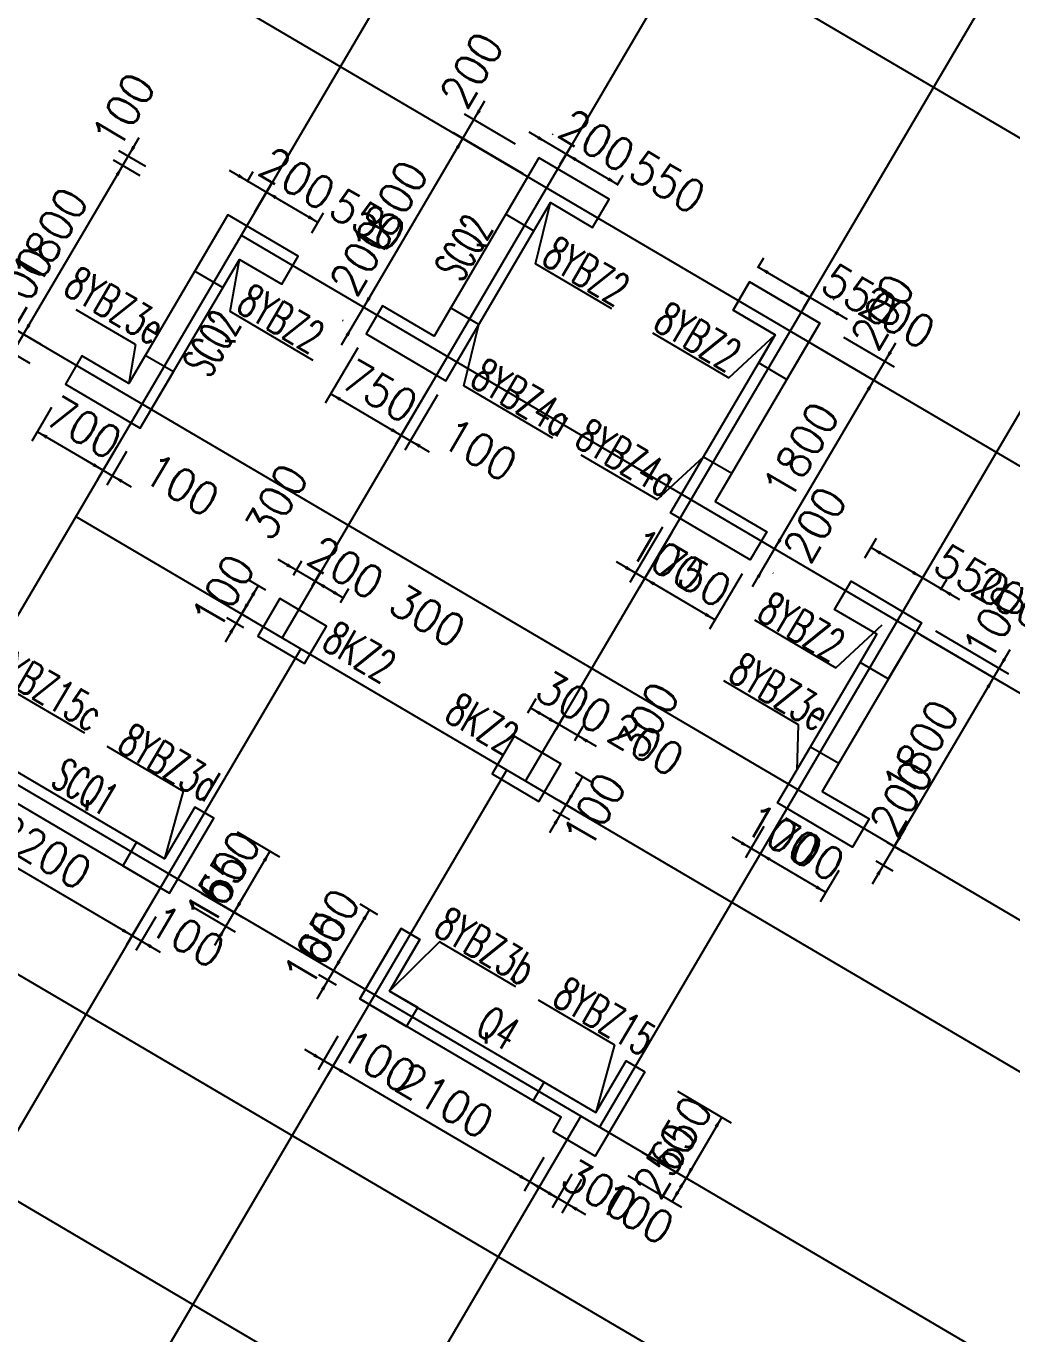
# Model space of a CAD drawing. Extents: x 387171 to 699106, y 11966 to 245688.
# Drawn here: x 619086 to 628153, y 111603 to 123628 of the extents above; entities that cross this region are included whole.
import ezdxf

# ---------------------------------------------------------------- set-up
doc = ezdxf.new("R2010")
doc.units = 0
doc.header["$LTSCALE"] = 100
doc.header["$MEASUREMENT"] = 0
for name, color, linetype in [('b边缘构件', 235, 'Continuous'), ('colu-主楼', 7, 'Continuous'), ('DOTE', 253, 'Continuous'), ('NUM', 7, 'Continuous'), ('Q-TEXT', 2, 'Continuous'), ('wall-主楼', 2, 'Continuous'), ('Y阴影', 254, 'Continuous'), ('剪力墙身标注', 7, 'Continuous'), ('小尺寸', 4, 'Continuous'), ('边缘构件标注', 1, 'Continuous')]:
    doc.layers.add(name, color=color, linetype=linetype)
doc.layers.add('配箍校核', color=2, linetype='ByLayer', lineweight=18)
doc.styles.get("Standard").update_dxf_attribs({"font": 'standard'})
doc.dimstyles.get("Standard").update_dxf_attribs({"dimtxt": 300, "dimasz": 100, "dimexe": 100, "dimexo": 250, "dimgap": 100, "dimtad": 0, "dimtoh": 1, "dimdec": 0, "dimdsep": 46, "dimcen": 0.09, "dimclrt": 7, "dimadec": 0, "dimazin": 0, "dimtfac": 1, "dimtdec": 4, "dimtofl": 0, "dimtmove": 0, "dimatfit": 3, "dimfxl": 1, "dimtolj": 1, "dimtzin": 0, "dimarcsym": 0})

# ---------------------------------------------------------------- blocks, each defined once
blk = doc.blocks.new('*D3166')
at = {"layer": '小尺寸', "color": 0, "linetype": 'ByBlock', "lineweight": -2}
for p, q in [((621914, 114942), (622243, 115502)), ((622320, 115457), (622157, 115553)), ((621990, 114897), (621828, 114992))]:
    blk.add_line(p, q, dxfattribs=at)
for points in [[(622243, 115502), (622207, 115407), (622178, 115424)], [(621914, 114942), (621950, 115036), (621979, 115019)]]:
    blk.add_solid(points, dxfattribs=at)
at = {"layer": '小尺寸', "color": 7, "linetype": 'Continuous', "lineweight": -2, "insert": (621863, 115349), "char_height": 300, "width": 556.67, "attachment_point": 5, "rotation": 59.5454}
blk.add_mtext('650', dxfattribs=at)
blk = doc.blocks.new('*D2768')
at = {"layer": '小尺寸', "color": 0, "linetype": 'ByBlock', "lineweight": -2}
for p, q in [((618293, 116599), (618114, 116294)), ((618164, 116380), (620061, 115265)), ((620269, 115619), (620010, 115179))]:
    blk.add_line(p, q, dxfattribs=at)
for points in [[(618164, 116380), (618259, 116344), (618242, 116315)], [(620061, 115265), (619966, 115302), (619983, 115330)]]:
    blk.add_solid(points, dxfattribs=at)
at = {"layer": '小尺寸', "color": 7, "linetype": 'Continuous', "lineweight": -2, "insert": (619239, 116038), "char_height": 300, "width": 780, "attachment_point": 5, "rotation": 329.5454}
blk.add_mtext('2200', dxfattribs=at)
blk = doc.blocks.new('*D3684')
at = {"layer": '小尺寸', "color": 0, "linetype": 'ByBlock', "lineweight": -2}
for p, q in [((620269, 115619), (620010, 115179)), ((620279, 115439), (620096, 115128)), ((619888, 115367), (620319, 115113))]:
    blk.add_line(p, q, dxfattribs=at)
for points in [[(620061, 115265), (619966, 115302), (619983, 115330)], [(620147, 115214), (620242, 115178), (620225, 115149)]]:
    blk.add_solid(points, dxfattribs=at)
at = {"layer": '小尺寸', "color": 7, "linetype": 'Continuous', "lineweight": -2, "insert": (620565, 115259), "char_height": 300, "width": 476.67, "attachment_point": 5, "rotation": 329.5454}
blk.add_mtext('100', dxfattribs=at)
blk = doc.blocks.new('*D3855')
at = {"layer": '小尺寸', "color": 0, "linetype": 'ByBlock', "lineweight": -2}
for p, q in [((620697, 115657), (621086, 115429)), ((620822, 115178), (621101, 115652)), ((620621, 115528), (621010, 115299))]:
    blk.add_line(p, q, dxfattribs=at)
for points in [[(621000, 115479), (621036, 115574), (621065, 115557)], [(620924, 115350), (620887, 115255), (620858, 115272)]]:
    blk.add_solid(points, dxfattribs=at)
at = {"layer": '小尺寸', "color": 7, "linetype": 'Continuous', "lineweight": -2, "insert": (620841, 115702), "char_height": 300, "width": 476.67, "attachment_point": 5, "rotation": 59.5454}
blk.add_mtext('150', dxfattribs=at)
blk = doc.blocks.new('*D3596')
at = {"layer": '小尺寸', "color": 0, "linetype": 'ByBlock', "lineweight": -2}
for p, q in [((621027, 116218), (621415, 115989)), ((621000, 115479), (621329, 116040)), ((620697, 115657), (621086, 115429))]:
    blk.add_line(p, q, dxfattribs=at)
for points in [[(621329, 116040), (621293, 115945), (621264, 115962)], [(621000, 115479), (621036, 115574), (621065, 115557)]]:
    blk.add_solid(points, dxfattribs=at)
at = {"layer": '小尺寸', "color": 7, "linetype": 'Continuous', "lineweight": -2, "insert": (620949, 115886), "char_height": 300, "width": 556.67, "attachment_point": 5, "rotation": 59.5454}
blk.add_mtext('650', dxfattribs=at)
blk = doc.blocks.new('*D4351')
at = {"layer": '小尺寸', "color": 0, "linetype": 'ByBlock', "lineweight": -2}
for p, q in [((626870, 115740), (627174, 116257)), ((627004, 116125), (627159, 116034)), ((626903, 115952), (627057, 115862))]:
    blk.add_line(p, q, dxfattribs=at)
for points in [[(627072, 116085), (627109, 116180), (627137, 116163)], [(626971, 115913), (626935, 115818), (626906, 115835)]]:
    blk.add_solid(points, dxfattribs=at)
at = {"layer": '小尺寸', "color": 7, "linetype": 'Continuous', "lineweight": -2, "insert": (627136, 116528), "char_height": 300, "width": 566.67, "attachment_point": 5, "rotation": 59.5454}
blk.add_mtext('200', dxfattribs=at)
blk = doc.blocks.new('*D4126')
at = {"layer": '小尺寸', "color": 0, "linetype": 'ByBlock', "lineweight": -2}
for p, q in [((627313, 118031), (628071, 117586)), ((627072, 116085), (627985, 117637)), ((627004, 116125), (627159, 116034))]:
    blk.add_line(p, q, dxfattribs=at)
for points in [[(627985, 117637), (627948, 117542), (627920, 117559)], [(627072, 116085), (627109, 116180), (627137, 116163)]]:
    blk.add_solid(points, dxfattribs=at)
at = {"layer": '小尺寸', "color": 7, "linetype": 'Continuous', "lineweight": -2, "insert": (627313, 116987), "char_height": 300, "width": 690, "attachment_point": 5, "rotation": 59.5454}
blk.add_mtext('1800', dxfattribs=at)
blk = doc.blocks.new('*D216')
at = {"layer": '小尺寸', "color": 0, "linetype": 'ByBlock', "lineweight": -2}
for p, q in [((627313, 118031), (628071, 117586)), ((627450, 118067), (628122, 117672)), ((627883, 117464), (628137, 117895))]:
    blk.add_line(p, q, dxfattribs=at)
for points in [[(628035, 117723), (628072, 117817), (628100, 117801)], [(627985, 117637), (627948, 117542), (627920, 117559)]]:
    blk.add_solid(points, dxfattribs=at)
at = {"layer": '小尺寸', "color": 7, "linetype": 'Continuous', "lineweight": -2, "insert": (627991, 118141), "char_height": 300, "width": 476.67, "attachment_point": 5, "rotation": 59.5454}
blk.add_mtext('100', dxfattribs=at)
blk = doc.blocks.new('*D4614')
at = {"layer": '小尺寸', "color": 0, "linetype": 'ByBlock', "lineweight": -2}
for p, q in [((625957, 116218), (625788, 115930)), ((626442, 115662), (625839, 116017)), ((626561, 115864), (626391, 115576))]:
    blk.add_line(p, q, dxfattribs=at)
for points in [[(625839, 116017), (625933, 115980), (625917, 115952)], [(626442, 115662), (626348, 115698), (626364, 115727)]]:
    blk.add_solid(points, dxfattribs=at)
at = {"layer": '小尺寸', "color": 7, "linetype": 'Continuous', "lineweight": -2, "insert": (626267, 116055), "char_height": 300, "width": 566.67, "attachment_point": 5, "rotation": 329.5454}
blk.add_mtext('700', dxfattribs=at)
blk = doc.blocks.new('*D718')
at = {"layer": '小尺寸', "color": 0, "linetype": 'ByBlock', "lineweight": -2}
for p, q in [((626011, 115915), (625580, 116169)), ((625871, 116269), (625702, 115981)), ((625957, 116218), (625788, 115930))]:
    blk.add_line(p, q, dxfattribs=at)
for points in [[(625753, 116067), (625658, 116104), (625675, 116132)], [(625839, 116017), (625933, 115980), (625917, 115952)]]:
    blk.add_solid(points, dxfattribs=at)
at = {"layer": '小尺寸', "color": 7, "linetype": 'Continuous', "lineweight": -2, "insert": (626040, 116188), "char_height": 300, "width": 476.67, "attachment_point": 5, "rotation": 329.5454}
blk.add_mtext('100', dxfattribs=at)
blk = doc.blocks.new('*D473')
at = {"layer": '小尺寸', "color": 0, "linetype": 'ByBlock', "lineweight": -2}
for p, q in [((627676, 118352), (627158, 118656)), ((627225, 118374), (627382, 118640)), ((627498, 118445), (627554, 118539))]:
    blk.add_line(p, q, dxfattribs=at)
for points in [[(627331, 118554), (627236, 118591), (627253, 118619)], [(627503, 118453), (627598, 118417), (627581, 118388)]]:
    blk.add_solid(points, dxfattribs=at)
at = {"layer": '小尺寸', "color": 7, "linetype": 'Continuous', "lineweight": -2, "insert": (628135, 118372), "char_height": 300, "width": 566.67, "attachment_point": 5, "rotation": 329.5454}
blk.add_mtext('200', dxfattribs=at)
blk = doc.blocks.new('*D651')
at = {"layer": '小尺寸', "color": 0, "linetype": 'ByBlock', "lineweight": -2}
for p, q in [((626801, 118738), (626907, 118919)), ((627331, 118554), (626857, 118833)), ((627225, 118374), (627382, 118640))]:
    blk.add_line(p, q, dxfattribs=at)
for points in [[(626857, 118833), (626951, 118797), (626935, 118768)], [(627331, 118554), (627236, 118591), (627253, 118619)]]:
    blk.add_solid(points, dxfattribs=at)
at = {"layer": '小尺寸', "color": 7, "linetype": 'Continuous', "lineweight": -2, "insert": (627788, 118575), "char_height": 300, "width": 566.67, "attachment_point": 5, "rotation": 329.5454}
blk.add_mtext('550', dxfattribs=at)
blk = doc.blocks.new('*D1567')
at = {"layer": '小尺寸', "color": 0, "linetype": 'ByBlock', "lineweight": -2}
for p, q in [((625024, 118971), (624725, 118463)), ((625671, 118591), (625371, 118083)), ((625422, 118169), (624776, 118549))]:
    blk.add_line(p, q, dxfattribs=at)
for points in [[(624776, 118549), (624870, 118513), (624853, 118484)], [(625422, 118169), (625328, 118205), (625344, 118234)]]:
    blk.add_solid(points, dxfattribs=at)
at = {"layer": '小尺寸', "color": 7, "linetype": 'Continuous', "lineweight": -2, "insert": (625226, 118574), "char_height": 300, "width": 566.67, "attachment_point": 5, "rotation": 329.5454}
blk.add_mtext('750', dxfattribs=at)
blk = doc.blocks.new('*D1161')
at = {"layer": '小尺寸', "color": 0, "linetype": 'ByBlock', "lineweight": -2}
for p, q in [((624938, 119022), (624639, 118513)), ((625024, 118971), (624725, 118463)), ((624948, 118448), (624517, 118701))]:
    blk.add_line(p, q, dxfattribs=at)
for points in [[(624689, 118600), (624595, 118636), (624612, 118665)], [(624776, 118549), (624870, 118513), (624853, 118484)]]:
    blk.add_solid(points, dxfattribs=at)
at = {"layer": '小尺寸', "color": 7, "linetype": 'Continuous', "lineweight": -2, "insert": (624977, 118721), "char_height": 300, "width": 476.67, "attachment_point": 5, "rotation": 329.5454}
blk.add_mtext('100', dxfattribs=at)
blk = doc.blocks.new('*D2074')
at = {"layer": '小尺寸', "color": 0, "linetype": 'ByBlock', "lineweight": -2}
for p, q in [((625768, 118476), (626072, 118993)), ((626063, 118766), (626057, 118770)), ((625962, 118594), (625956, 118598))]:
    blk.add_line(p, q, dxfattribs=at)
for points in [[(625971, 118821), (626007, 118915), (626036, 118898)], [(625870, 118648), (625833, 118554), (625805, 118570)]]:
    blk.add_solid(points, dxfattribs=at)
at = {"layer": '小尺寸', "color": 7, "linetype": 'Continuous', "lineweight": -2, "insert": (626341, 119046), "char_height": 300, "width": 566.67, "attachment_point": 5, "rotation": 59.5454}
blk.add_mtext('200', dxfattribs=at)
blk = doc.blocks.new('*D1660')
at = {"layer": '小尺寸', "color": 0, "linetype": 'ByBlock', "lineweight": -2}
for p, q in [((626329, 120698), (626969, 120322)), ((625971, 118821), (626883, 120372)), ((626063, 118766), (626057, 118770))]:
    blk.add_line(p, q, dxfattribs=at)
for points in [[(626883, 120372), (626847, 120278), (626818, 120295)], [(625971, 118821), (626007, 118915), (626036, 118898)]]:
    blk.add_solid(points, dxfattribs=at)
at = {"layer": '小尺寸', "color": 7, "linetype": 'Continuous', "lineweight": -2, "insert": (626212, 119723), "char_height": 300, "width": 690, "attachment_point": 5, "rotation": 59.5454}
blk.add_mtext('1800', dxfattribs=at)
blk = doc.blocks.new('*D2604')
at = {"layer": '小尺寸', "color": 0, "linetype": 'ByBlock', "lineweight": -2}
for p, q in [((625817, 121405), (625872, 121499)), ((626296, 121134), (625821, 121413)), ((626240, 121040), (626346, 121220))]:
    blk.add_line(p, q, dxfattribs=at)
for points in [[(625821, 121413), (625916, 121376), (625899, 121348)], [(626296, 121134), (626201, 121170), (626218, 121199)]]:
    blk.add_solid(points, dxfattribs=at)
at = {"layer": '小尺寸', "color": 7, "linetype": 'Continuous', "lineweight": -2, "insert": (626753, 121155), "char_height": 300, "width": 566.67, "attachment_point": 5, "rotation": 329.5454}
blk.add_mtext('550', dxfattribs=at)
blk = doc.blocks.new('*D2211')
at = {"layer": '小尺寸', "color": 0, "linetype": 'ByBlock', "lineweight": -2}
for p, q in [((622136, 120669), (621837, 120161)), ((622783, 120289), (622484, 119781)), ((621888, 120247), (622534, 119867))]:
    blk.add_line(p, q, dxfattribs=at)
for points in [[(621888, 120247), (621982, 120211), (621966, 120182)], [(622534, 119867), (622440, 119903), (622457, 119932)]]:
    blk.add_solid(points, dxfattribs=at)
at = {"layer": '小尺寸', "color": 7, "linetype": 'Continuous', "lineweight": -2, "insert": (622338, 120272), "char_height": 300, "width": 566.67, "attachment_point": 5, "rotation": 329.5454}
blk.add_mtext('750', dxfattribs=at)
blk = doc.blocks.new('*D3120')
at = {"layer": '小尺寸', "color": 0, "linetype": 'ByBlock', "lineweight": -2}
for p, q in [((622783, 120289), (622484, 119781)), ((622869, 120239), (622570, 119730)), ((622362, 119968), (622793, 119715))]:
    blk.add_line(p, q, dxfattribs=at)
for points in [[(622534, 119867), (622440, 119903), (622457, 119932)], [(622621, 119816), (622715, 119780), (622698, 119751)]]:
    blk.add_solid(points, dxfattribs=at)
at = {"layer": '小尺寸', "color": 7, "linetype": 'Continuous', "lineweight": -2, "insert": (623256, 119732), "char_height": 300, "width": 476.67, "attachment_point": 5, "rotation": 329.5454}
blk.add_mtext('100', dxfattribs=at)
blk = doc.blocks.new('*D3295')
at = {"layer": '小尺寸', "color": 0, "linetype": 'ByBlock', "lineweight": -2}
for p, q in [((621988, 120699), (622292, 121216)), ((622098, 121098), (622104, 121094)), ((621997, 120925), (622003, 120922))]:
    blk.add_line(p, q, dxfattribs=at)
for points in [[(622191, 121043), (622227, 121138), (622256, 121121)], [(622089, 120871), (622053, 120776), (622024, 120793)]]:
    blk.add_solid(points, dxfattribs=at)
at = {"layer": '小尺寸', "color": 7, "linetype": 'Continuous', "lineweight": -2, "insert": (622169, 121501), "char_height": 300, "width": 566.67, "attachment_point": 5, "rotation": 59.5454}
blk.add_mtext('200', dxfattribs=at)
blk = doc.blocks.new('*D3044')
at = {"layer": '小尺寸', "color": 0, "linetype": 'ByBlock', "lineweight": -2}
for p, q in [((622191, 121043), (623103, 122595)), ((623657, 122269), (623017, 122646)), ((622098, 121098), (622104, 121094))]:
    blk.add_line(p, q, dxfattribs=at)
for points in [[(623103, 122595), (623067, 122500), (623038, 122517)], [(622191, 121043), (622227, 121138), (622256, 121121)]]:
    blk.add_solid(points, dxfattribs=at)
at = {"layer": '小尺寸', "color": 7, "linetype": 'Continuous', "lineweight": -2, "insert": (622431, 121946), "char_height": 300, "width": 690, "attachment_point": 5, "rotation": 59.5454}
blk.add_mtext('1800', dxfattribs=at)
blk = doc.blocks.new('*D3810')
at = {"layer": '小尺寸', "color": 0, "linetype": 'ByBlock', "lineweight": -2}
for p, q in [((623002, 122423), (623306, 122940)), ((623586, 122543), (623118, 122818)), ((623657, 122269), (623017, 122646))]:
    blk.add_line(p, q, dxfattribs=at)
for points in [[(623204, 122767), (623241, 122862), (623269, 122845)], [(623103, 122595), (623067, 122500), (623038, 122517)]]:
    blk.add_solid(points, dxfattribs=at)
at = {"layer": '小尺寸', "color": 7, "linetype": 'Continuous', "lineweight": -2, "insert": (623183, 123225), "char_height": 300, "width": 566.67, "attachment_point": 5, "rotation": 59.5454}
blk.add_mtext('200', dxfattribs=at)
blk = doc.blocks.new('*D3558')
at = {"layer": '小尺寸', "color": 0, "linetype": 'ByBlock', "lineweight": -2}
for p, q in [((623709, 122655), (624227, 122350)), ((623928, 122632), (623933, 122639)), ((623999, 122358), (624105, 122538))]:
    blk.add_line(p, q, dxfattribs=at)
for points in [[(623882, 122553), (623787, 122590), (623804, 122618)], [(624054, 122452), (624149, 122415), (624132, 122387)]]:
    blk.add_solid(points, dxfattribs=at)
at = {"layer": '小尺寸', "color": 7, "linetype": 'Continuous', "lineweight": -2, "insert": (624337, 122575), "char_height": 300, "width": 566.67, "attachment_point": 5, "rotation": 329.5454}
blk.add_mtext('200', dxfattribs=at)
blk = doc.blocks.new('*D4303')
at = {"layer": '小尺寸', "color": 0, "linetype": 'ByBlock', "lineweight": -2}
for p, q in [((623999, 122358), (624105, 122538)), ((624054, 122452), (624528, 122173)), ((624524, 122166), (624579, 122259))]:
    blk.add_line(p, q, dxfattribs=at)
for points in [[(624054, 122452), (624149, 122415), (624132, 122387)], [(624528, 122173), (624434, 122209), (624451, 122238)]]:
    blk.add_solid(points, dxfattribs=at)
at = {"layer": '小尺寸', "color": 7, "linetype": 'Continuous', "lineweight": -2, "insert": (624986, 122194), "char_height": 300, "width": 566.67, "attachment_point": 5, "rotation": 329.5454}
blk.add_mtext('550', dxfattribs=at)
blk = doc.blocks.new('*D4085')
at = {"layer": '小尺寸', "color": 0, "linetype": 'ByBlock', "lineweight": -2}
for p, q in [((618859, 120450), (619164, 120967)), ((619224, 120700), (618976, 120845)), ((619123, 120527), (618875, 120673))]:
    blk.add_line(p, q, dxfattribs=at)
for points in [[(619062, 120795), (619098, 120889), (619127, 120873)], [(618961, 120622), (618924, 120528), (618896, 120545)]]:
    blk.add_solid(points, dxfattribs=at)
at = {"layer": '小尺寸', "color": 7, "linetype": 'Continuous', "lineweight": -2, "insert": (619041, 121252), "char_height": 300, "width": 566.67, "attachment_point": 5, "rotation": 59.5454}
blk.add_mtext('200', dxfattribs=at)
blk = doc.blocks.new('*D409')
at = {"layer": '小尺寸', "color": 0, "linetype": 'ByBlock', "lineweight": -2}
for p, q in [((619062, 120795), (619974, 122346)), ((620136, 122251), (619888, 122397)), ((619224, 120700), (618976, 120845))]:
    blk.add_line(p, q, dxfattribs=at)
for points in [[(619974, 122346), (619938, 122252), (619909, 122269)], [(619062, 120795), (619098, 120889), (619127, 120873)]]:
    blk.add_solid(points, dxfattribs=at)
at = {"layer": '小尺寸', "color": 7, "linetype": 'Continuous', "lineweight": -2, "insert": (619303, 121697), "char_height": 300, "width": 690, "attachment_point": 5, "rotation": 59.5454}
blk.add_mtext('1800', dxfattribs=at)
blk = doc.blocks.new('*D4646')
at = {"layer": '小尺寸', "color": 0, "linetype": 'ByBlock', "lineweight": -2}
for p, q in [((619873, 122174), (620127, 122605)), ((620187, 122337), (619939, 122483)), ((620136, 122251), (619888, 122397))]:
    blk.add_line(p, q, dxfattribs=at)
for points in [[(620025, 122433), (620061, 122527), (620090, 122510)], [(619974, 122346), (619938, 122252), (619909, 122269)]]:
    blk.add_solid(points, dxfattribs=at)
at = {"layer": '小尺寸', "color": 7, "linetype": 'Continuous', "lineweight": -2, "insert": (619981, 122851), "char_height": 300, "width": 476.67, "attachment_point": 5, "rotation": 59.5454}
blk.add_mtext('100', dxfattribs=at)
blk = doc.blocks.new('*D909')
at = {"layer": '小尺寸', "color": 0, "linetype": 'ByBlock', "lineweight": -2}
for p, q in [((619320, 120121), (619139, 119813)), ((619189, 119899), (619793, 119544)), ((619923, 119766), (619742, 119458))]:
    blk.add_line(p, q, dxfattribs=at)
for points in [[(619189, 119899), (619284, 119863), (619267, 119834)], [(619793, 119544), (619698, 119581), (619715, 119609)]]:
    blk.add_solid(points, dxfattribs=at)
at = {"layer": '小尺寸', "color": 7, "linetype": 'Continuous', "lineweight": -2, "insert": (619618, 119937), "char_height": 300, "width": 566.67, "attachment_point": 5, "rotation": 329.5454}
blk.add_mtext('700', dxfattribs=at)
blk = doc.blocks.new('*D1101')
at = {"layer": '小尺寸', "color": 0, "linetype": 'ByBlock', "lineweight": -2}
for p, q in [((619923, 119766), (619742, 119458)), ((620009, 119716), (619828, 119407)), ((619620, 119646), (620051, 119392))]:
    blk.add_line(p, q, dxfattribs=at)
for points in [[(619793, 119544), (619698, 119581), (619715, 119609)], [(619879, 119494), (619973, 119457), (619957, 119429)]]:
    blk.add_solid(points, dxfattribs=at)
at = {"layer": '小尺寸', "color": 7, "linetype": 'Continuous', "lineweight": -2, "insert": (620514, 119410), "char_height": 300, "width": 476.67, "attachment_point": 5, "rotation": 329.5454}
blk.add_mtext('100', dxfattribs=at)
blk = doc.blocks.new('*D843')
at = {"layer": '小尺寸', "color": 0, "linetype": 'ByBlock', "lineweight": -2}
for p, q in [((620952, 122305), (621469, 122001)), ((621119, 122195), (621175, 122290)), ((621190, 121922), (621347, 122188))]:
    blk.add_line(p, q, dxfattribs=at)
for points in [[(621124, 122204), (621030, 122240), (621046, 122269)], [(621297, 122102), (621391, 122066), (621374, 122037)]]:
    blk.add_solid(points, dxfattribs=at)
at = {"layer": '小尺寸', "color": 7, "linetype": 'Continuous', "lineweight": -2, "insert": (621580, 122226), "char_height": 300, "width": 566.67, "attachment_point": 5, "rotation": 329.5454}
blk.add_mtext('200', dxfattribs=at)
blk = doc.blocks.new('*D1621')
at = {"layer": '小尺寸', "color": 0, "linetype": 'ByBlock', "lineweight": -2}
for p, q in [((621190, 121922), (621347, 122188)), ((621297, 122102), (621771, 121824)), ((621715, 121729), (621821, 121910))]:
    blk.add_line(p, q, dxfattribs=at)
for points in [[(621297, 122102), (621391, 122066), (621374, 122037)], [(621771, 121824), (621676, 121860), (621693, 121889)]]:
    blk.add_solid(points, dxfattribs=at)
at = {"layer": '小尺寸', "color": 7, "linetype": 'Continuous', "lineweight": -2, "insert": (622228, 121845), "char_height": 300, "width": 566.67, "attachment_point": 5, "rotation": 329.5454}
blk.add_mtext('550', dxfattribs=at)
blk = doc.blocks.new('*D3546')
at = {"layer": '小尺寸', "color": 0, "linetype": 'ByBlock', "lineweight": -2}
for p, q in [((624331, 117003), (623813, 117307)), ((623960, 117161), (624037, 117292)), ((624132, 117060), (624209, 117191))]:
    blk.add_line(p, q, dxfattribs=at)
for points in [[(623986, 117206), (623891, 117242), (623908, 117271)], [(624158, 117104), (624253, 117068), (624236, 117039)]]:
    blk.add_solid(points, dxfattribs=at)
at = {"layer": '小尺寸', "color": 7, "linetype": 'Continuous', "lineweight": -2, "insert": (624789, 117023), "char_height": 300, "width": 566.67, "attachment_point": 5, "rotation": 329.5454}
blk.add_mtext('200', dxfattribs=at)
blk = doc.blocks.new('*D4445')
at = {"layer": '小尺寸', "color": 0, "linetype": 'ByBlock', "lineweight": -2}
for p, q in [((623701, 117313), (623778, 117444)), ((623986, 117206), (623727, 117358)), ((623960, 117161), (624037, 117292))]:
    blk.add_line(p, q, dxfattribs=at)
for points in [[(623727, 117358), (623822, 117321), (623805, 117293)], [(623986, 117206), (623891, 117242), (623908, 117271)]]:
    blk.add_solid(points, dxfattribs=at)
at = {"layer": '小尺寸', "color": 7, "linetype": 'Continuous', "lineweight": -2, "insert": (624126, 117413), "char_height": 300, "width": 566.67, "attachment_point": 5, "rotation": 329.5454}
blk.add_mtext('300', dxfattribs=at)
blk = doc.blocks.new('*D4620')
at = {"layer": '小尺寸', "color": 0, "linetype": 'ByBlock', "lineweight": -2}
for p, q in [((624135, 116768), (624291, 116677)), ((624204, 116727), (624052, 116469)), ((623983, 116510), (624138, 116418))]:
    blk.add_line(p, q, dxfattribs=at)
for points in [[(624204, 116727), (624168, 116633), (624139, 116649)], [(624052, 116469), (624089, 116563), (624117, 116546)]]:
    blk.add_solid(points, dxfattribs=at)
at = {"layer": '小尺寸', "color": 7, "linetype": 'Continuous', "lineweight": -2, "insert": (624801, 117248), "char_height": 300, "width": 566.67, "attachment_point": 5, "rotation": 59.5454}
blk.add_mtext('300', dxfattribs=at)
blk = doc.blocks.new('*D4373')
at = {"layer": '小尺寸', "color": 0, "linetype": 'ByBlock', "lineweight": -2}
for p, q in [((624154, 116641), (623900, 116210)), ((623932, 116423), (624088, 116332)), ((623983, 116510), (624138, 116418))]:
    blk.add_line(p, q, dxfattribs=at)
for points in [[(624052, 116469), (624089, 116563), (624117, 116546)], [(624002, 116382), (623965, 116288), (623937, 116305)]]:
    blk.add_solid(points, dxfattribs=at)
at = {"layer": '小尺寸', "color": 7, "linetype": 'Continuous', "lineweight": -2, "insert": (624312, 116416), "char_height": 300, "width": 476.67, "attachment_point": 5, "rotation": 59.5454}
blk.add_mtext('100', dxfattribs=at)
blk = doc.blocks.new('*D476')
at = {"layer": '小尺寸', "color": 0, "linetype": 'ByBlock', "lineweight": -2}
for p, q in [((621400, 118726), (621917, 118422)), ((621546, 118580), (621623, 118711)), ((621718, 118479), (621795, 118610))]:
    blk.add_line(p, q, dxfattribs=at)
for points in [[(621572, 118625), (621477, 118661), (621494, 118690)], [(621745, 118524), (621839, 118487), (621822, 118458)]]:
    blk.add_solid(points, dxfattribs=at)
at = {"layer": '小尺寸', "color": 7, "linetype": 'Continuous', "lineweight": -2, "insert": (622028, 118647), "char_height": 300, "width": 566.67, "attachment_point": 5, "rotation": 329.5454}
blk.add_mtext('200', dxfattribs=at)
blk = doc.blocks.new('*D219')
at = {"layer": '小尺寸', "color": 0, "linetype": 'ByBlock', "lineweight": -2}
for p, q in [((621718, 118479), (621795, 118610)), ((621745, 118524), (622003, 118371)), ((621977, 118327), (622054, 118458))]:
    blk.add_line(p, q, dxfattribs=at)
for points in [[(621745, 118524), (621839, 118487), (621822, 118458)], [(622003, 118371), (621909, 118408), (621925, 118436)]]:
    blk.add_solid(points, dxfattribs=at)
at = {"layer": '小尺寸', "color": 7, "linetype": 'Continuous', "lineweight": -2, "insert": (622778, 118206), "char_height": 300, "width": 566.67, "attachment_point": 5, "rotation": 329.5454}
blk.add_mtext('300', dxfattribs=at)
blk = doc.blocks.new('*D972')
at = {"layer": '小尺寸', "color": 0, "linetype": 'ByBlock', "lineweight": -2}
for p, q in [((621220, 118482), (621068, 118223)), ((621290, 118441), (621134, 118533)), ((621138, 118182), (620982, 118274))]:
    blk.add_line(p, q, dxfattribs=at)
for points in [[(621220, 118482), (621184, 118387), (621155, 118404)], [(621068, 118223), (621104, 118318), (621133, 118301)]]:
    blk.add_solid(points, dxfattribs=at)
at = {"layer": '小尺寸', "color": 7, "linetype": 'Continuous', "lineweight": -2, "insert": (621386, 119256), "char_height": 300, "width": 566.67, "attachment_point": 5, "rotation": 59.5454}
blk.add_mtext('300', dxfattribs=at)
blk = doc.blocks.new('*D720')
at = {"layer": '小尺寸', "color": 0, "linetype": 'ByBlock', "lineweight": -2}
for p, q in [((621170, 118396), (620916, 117965)), ((621138, 118182), (620982, 118274)), ((621087, 118096), (620931, 118188))]:
    blk.add_line(p, q, dxfattribs=at)
for points in [[(621068, 118223), (621104, 118318), (621133, 118301)], [(621017, 118137), (620981, 118042), (620952, 118059)]]:
    blk.add_solid(points, dxfattribs=at)
at = {"layer": '小尺寸', "color": 7, "linetype": 'Continuous', "lineweight": -2, "insert": (620896, 118424), "char_height": 300, "width": 476.67, "attachment_point": 5, "rotation": 59.5454}
blk.add_mtext('100', dxfattribs=at)
blk = doc.blocks.new('*D1788')
at = {"layer": '小尺寸', "color": 0, "linetype": 'ByBlock', "lineweight": -2}
for p, q in [((621762, 114683), (622015, 115114)), ((621990, 114897), (621828, 114992)), ((621940, 114811), (621777, 114906))]:
    blk.add_line(p, q, dxfattribs=at)
for points in [[(621914, 114942), (621950, 115036), (621979, 115019)], [(621863, 114856), (621827, 114761), (621798, 114778)]]:
    blk.add_solid(points, dxfattribs=at)
at = {"layer": '小尺寸', "color": 7, "linetype": 'Continuous', "lineweight": -2, "insert": (621742, 115143), "char_height": 300, "width": 476.67, "attachment_point": 5, "rotation": 59.5454}
blk.add_mtext('100', dxfattribs=at)
blk = doc.blocks.new('*D2564')
at = {"layer": '小尺寸', "color": 0, "linetype": 'ByBlock', "lineweight": -2}
for p, q in [((621914, 114942), (622243, 115502)), ((622320, 115457), (622157, 115553)), ((621990, 114897), (621828, 114992))]:
    blk.add_line(p, q, dxfattribs=at)
for points in [[(622243, 115502), (622207, 115407), (622178, 115424)], [(621914, 114942), (621950, 115036), (621979, 115019)]]:
    blk.add_solid(points, dxfattribs=at)
at = {"layer": '小尺寸', "color": 7, "linetype": 'Continuous', "lineweight": -2, "insert": (621863, 115349), "char_height": 300, "width": 556.67, "attachment_point": 5, "rotation": 59.5454}
blk.add_mtext('650', dxfattribs=at)
blk = doc.blocks.new('*D2319')
at = {"layer": '小尺寸', "color": 0, "linetype": 'ByBlock', "lineweight": -2}
for p, q in [((625078, 113835), (625571, 113545)), ((625485, 113596), (625156, 113036)), ((624749, 113275), (625242, 112985))]:
    blk.add_line(p, q, dxfattribs=at)
for points in [[(625485, 113596), (625449, 113501), (625420, 113518)], [(625156, 113036), (625192, 113130), (625221, 113113)]]:
    blk.add_solid(points, dxfattribs=at)
at = {"layer": '小尺寸', "color": 7, "linetype": 'Continuous', "lineweight": -2, "insert": (625105, 113443), "char_height": 300, "width": 556.67, "attachment_point": 5, "rotation": 59.5454}
blk.add_mtext('650', dxfattribs=at)
blk = doc.blocks.new('*D3074')
at = {"layer": '小尺寸', "color": 0, "linetype": 'ByBlock', "lineweight": -2}
for p, q in [((624749, 113275), (625242, 112985)), ((624622, 113059), (625115, 112769)), ((625156, 113036), (625029, 112820))]:
    blk.add_line(p, q, dxfattribs=at)
for points in [[(625156, 113036), (625119, 112941), (625091, 112958)], [(625029, 112820), (625065, 112915), (625094, 112898)]]:
    blk.add_solid(points, dxfattribs=at)
at = {"layer": '小尺寸', "color": 7, "linetype": 'Continuous', "lineweight": -2, "insert": (624961, 113197), "char_height": 300, "width": 566.67, "attachment_point": 5, "rotation": 59.5454}
blk.add_mtext('250', dxfattribs=at)
blk = doc.blocks.new('*D2840')
at = {"layer": '小尺寸', "color": 0, "linetype": 'ByBlock', "lineweight": -2}
for p, q in [((624107, 113072), (623926, 112763)), ((624235, 112697), (623804, 112951)), ((624194, 113021), (624012, 112712))]:
    blk.add_line(p, q, dxfattribs=at)
for points in [[(623976, 112849), (623882, 112886), (623899, 112914)], [(624063, 112799), (624157, 112762), (624140, 112734)]]:
    blk.add_solid(points, dxfattribs=at)
at = {"layer": '小尺寸', "color": 7, "linetype": 'Continuous', "lineweight": -2, "insert": (624698, 112715), "char_height": 300, "width": 476.67, "attachment_point": 5, "rotation": 329.5454}
blk.add_mtext('100', dxfattribs=at)
blk = doc.blocks.new('*D3597')
at = {"layer": '小尺寸', "color": 0, "linetype": 'ByBlock', "lineweight": -2}
for p, q in [((623849, 113224), (623667, 112915)), ((624107, 113072), (623926, 112763)), ((623976, 112849), (623718, 113001))]:
    blk.add_line(p, q, dxfattribs=at)
for points in [[(623718, 113001), (623812, 112965), (623796, 112936)], [(623976, 112849), (623882, 112886), (623899, 112914)]]:
    blk.add_solid(points, dxfattribs=at)
at = {"layer": '小尺寸', "color": 7, "linetype": 'Continuous', "lineweight": -2, "insert": (624359, 112924), "char_height": 300, "width": 566.67, "attachment_point": 5, "rotation": 329.5454}
blk.add_mtext('300', dxfattribs=at)
blk = doc.blocks.new('*D3353')
at = {"layer": '小尺寸', "color": 0, "linetype": 'ByBlock', "lineweight": -2}
for p, q in [((622039, 114288), (621857, 113980)), ((623718, 113001), (621908, 114066)), ((623849, 113224), (623667, 112915))]:
    blk.add_line(p, q, dxfattribs=at)
for points in [[(621908, 114066), (622002, 114029), (621985, 114001)], [(623718, 113001), (623623, 113038), (623640, 113066)]]:
    blk.add_solid(points, dxfattribs=at)
at = {"layer": '小尺寸', "color": 7, "linetype": 'Continuous', "lineweight": -2, "insert": (622939, 113749), "char_height": 300, "width": 775, "attachment_point": 5, "rotation": 329.5454}
blk.add_mtext('2100', dxfattribs=at)
blk = doc.blocks.new('*D3533')
at = {"layer": '小尺寸', "color": 0, "linetype": 'ByBlock', "lineweight": -2}
for p, q in [((621952, 114339), (621771, 114030)), ((622039, 114288), (621857, 113980)), ((622080, 113964), (621649, 114218))]:
    blk.add_line(p, q, dxfattribs=at)
for points in [[(621821, 114116), (621727, 114153), (621744, 114181)], [(621908, 114066), (622002, 114029), (621985, 114001)]]:
    blk.add_solid(points, dxfattribs=at)
at = {"layer": '小尺寸', "color": 7, "linetype": 'Continuous', "lineweight": -2, "insert": (622326, 114110), "char_height": 300, "width": 476.67, "attachment_point": 5, "rotation": 329.5454}
blk.add_mtext('100', dxfattribs=at)
blk = doc.blocks.new('*D3436')
at = {"layer": '小尺寸', "color": 0, "linetype": 'ByBlock', "lineweight": -2}
for p, q in [((626603, 120769), (627071, 120494)), ((626329, 120698), (626969, 120322)), ((626782, 120200), (627086, 120717))]:
    blk.add_line(p, q, dxfattribs=at)
for points in [[(626985, 120545), (627021, 120639), (627050, 120622)], [(626883, 120372), (626847, 120278), (626818, 120295)]]:
    blk.add_solid(points, dxfattribs=at)
at = {"layer": '小尺寸', "color": 7, "linetype": 'Continuous', "lineweight": -2, "insert": (626963, 121002), "char_height": 300, "width": 566.67, "attachment_point": 5, "rotation": 59.5454}
blk.add_mtext('200', dxfattribs=at)
blk = doc.blocks.new('*D4341')
at = {"layer": '小尺寸', "color": 0, "linetype": 'ByBlock', "lineweight": -2}
for p, q in [((626640, 120931), (626123, 121235)), ((626240, 121040), (626346, 121220)), ((626514, 121111), (626519, 121119))]:
    blk.add_line(p, q, dxfattribs=at)
for points in [[(626296, 121134), (626201, 121170), (626218, 121199)], [(626468, 121033), (626563, 120996), (626546, 120968)]]:
    blk.add_solid(points, dxfattribs=at)
at = {"layer": '小尺寸', "color": 7, "linetype": 'Continuous', "lineweight": -2, "insert": (627099, 120951), "char_height": 300, "width": 566.67, "attachment_point": 5, "rotation": 329.5454}
blk.add_mtext('200', dxfattribs=at)

msp = doc.modelspace()

# ---------------------------------------------------------------- hatches: boundary and pattern name
at = {"layer": 'Y阴影'}
h = msp.add_hatch(dxfattribs=at)
h.set_pattern_fill('ANSI31', color=256, scale=25, angle=-30.45463, style=0)
h.set_pattern_definition([])
h.paths.add_polyline_path([(623801.4, 122416.4), (623497.3, 121899.1), (623755.9, 121747.1), (623908, 122005.7), (624295.9, 121777.6), (624448, 122036.2)], flags=0)
h = msp.add_hatch(dxfattribs=at)
h.set_pattern_fill('ANSI31', color=256, scale=25, angle=-30.45463, style=0)
h.set_pattern_definition([])
h.paths.add_polyline_path([(620941.9, 121893.6), (620637.8, 121376.4), (620896.4, 121224.3), (621048.5, 121482.9), (621436.4, 121254.8), (621588.5, 121513.4)], flags=0)
h = msp.add_hatch(dxfattribs=at)
h.set_pattern_fill('ANSI31', color=256, scale=25, angle=-30.45463, style=0)
h.set_pattern_definition([])
h.paths.add_polyline_path([(625741, 121275.9), (625589, 121017.3), (625976.9, 120789.2), (625824.8, 120530.6), (626083.4, 120378.6), (626387.5, 120895.8)], flags=0)
h = msp.add_hatch(dxfattribs=at)
h.set_pattern_fill('ANSI31', color=256, scale=25, angle=-30.45463, style=0)
h.set_pattern_definition([])
h.paths.add_polyline_path([(622364.3, 121057.3), (622212.2, 120798.7), (622945, 120367.8), (623249.1, 120885.1), (622990.5, 121037.1), (622838.4, 120778.5)], flags=0)
h = msp.add_hatch(dxfattribs=at)
h.set_pattern_fill('ANSI31', color=256, scale=25, angle=-30.45463, style=0)
h.set_pattern_definition([])
h.paths.add_polyline_path([(619598.6, 120595.4), (619446.5, 120336.7), (620136.2, 119931.3), (620440.3, 120448.5), (620181.7, 120600.5), (620029.6, 120341.9)], flags=0)
h = msp.add_hatch(dxfattribs=at)
h.set_pattern_fill('ANSI31', color=256, scale=25, angle=-30.45463, style=0)
h.set_pattern_definition([])
h.paths.add_polyline_path([(625898.6, 118979.2), (625746.6, 118720.6), (625013.8, 119151.4), (625318, 119668.6), (625576.6, 119516.5), (625424.5, 119257.9)], flags=0)
h = msp.add_hatch(dxfattribs=at)
h.set_pattern_fill('ANSI31', color=256, scale=25, angle=-30.45463, style=0)
h.set_pattern_definition([])
h.paths.add_polyline_path([(627321, 118142.8), (627016.9, 117625.6), (626758.3, 117777.7), (626910.3, 118036.3), (626522.4, 118264.4), (626674.5, 118523)], flags=0)
h = msp.add_hatch(dxfattribs=at)
h.set_pattern_fill('ANSI31', color=256, scale=25, angle=-30.45463, style=0)
h.set_pattern_definition([])
h.paths.add_polyline_path([(626839.6, 116337.8), (626687.6, 116079.2), (625998, 116484.6), (626302.1, 117001.9), (626560.7, 116849.8), (626408.6, 116591.2)], flags=0)
h = msp.add_hatch(dxfattribs=at)
h.set_pattern_fill('ANSI31', color=256, scale=25, angle=-30.45463, style=0)
h.set_pattern_definition([])
h.paths.add_polyline_path([(620101.4, 116123.5), (619974.7, 115908), (620405.7, 115654.6), (620811.2, 116344.2), (620638.8, 116445.6), (620360, 115971.5)], flags=0)
h = msp.add_hatch(dxfattribs=at)
h.set_pattern_fill('ANSI31', color=256, scale=25, angle=-30.45463, style=0)
h.set_pattern_definition([])
h.paths.add_polyline_path([(622535.2, 115330.5), (622155.1, 114684), (622586.1, 114430.6), (622687.5, 114603), (622428.9, 114755), (622707.6, 115229.1)], flags=0)
h = msp.add_hatch(dxfattribs=at)
h.set_pattern_fill('ANSI31', color=256, scale=25, angle=-30.45463, style=0)
h.set_pattern_definition([])
h.paths.add_polyline_path([(624776.5, 114012.7), (624320.3, 113236.9), (623932.4, 113464.9), (624008.5, 113594.2), (623749.9, 113746.3), (623851.2, 113918.7), (624325.3, 113639.9), (624604.1, 114114.1)], flags=0)

# ---------------------------------------------------------------- linework, layer by layer
at = {"layer": 'b边缘构件'}
for points in [[(623801.4, 122416.4), (623497.3, 121899.1), (623755.9, 121747.1), (623908, 122005.7), (624295.9, 121777.6), (624448, 122036.2), (623801.4, 122416.4)], [(620941.9, 121893.6), (620637.8, 121376.4), (620896.4, 121224.3), (621048.5, 121482.9), (621436.4, 121254.8), (621588.5, 121513.4), (620941.9, 121893.6)], [(625741, 121275.9), (625589, 121017.3), (625976.9, 120789.2), (625824.8, 120530.6), (626083.4, 120378.6), (626387.5, 120895.8), (625741, 121275.9)], [(622364.3, 121057.3), (622212.2, 120798.7), (622945, 120367.8), (623249.1, 120885.1), (622990.5, 121037.1), (622838.4, 120778.5), (622364.3, 121057.3)], [(619598.6, 120595.4), (619446.5, 120336.7), (620136.2, 119931.3), (620440.3, 120448.5), (620181.7, 120600.5), (620029.6, 120341.9), (619598.6, 120595.4)], [(625898.6, 118979.2), (625746.6, 118720.6), (625013.8, 119151.4), (625318, 119668.6), (625576.6, 119516.5), (625424.5, 119257.9), (625898.6, 118979.2)], [(627321, 118142.8), (627016.9, 117625.6), (626758.3, 117777.7), (626910.3, 118036.3), (626522.4, 118264.4), (626674.5, 118523), (627321, 118142.8)], [(626839.6, 116337.8), (626687.6, 116079.2), (625998, 116484.6), (626302.1, 117001.9), (626560.7, 116849.8), (626408.6, 116591.2), (626839.6, 116337.8)], [(620101.4, 116123.5), (619974.7, 115908), (620405.7, 115654.6), (620811.2, 116344.2), (620638.8, 116445.6), (620360, 115971.5), (620101.4, 116123.5)], [(622535.2, 115330.5), (622155.1, 114684), (622586.1, 114430.6), (622687.5, 114603), (622428.9, 114755), (622707.6, 115229.1), (622535.2, 115330.5)], [(624776.5, 114012.7), (624320.3, 113236.9), (623932.4, 113464.9), (624008.5, 113594.2), (623749.9, 113746.3), (623851.2, 113918.7), (624325.3, 113639.9), (624604.1, 114114.1), (624776.5, 114012.7)]]:
    msp.add_lwpolyline(points, dxfattribs=at)
at = {"layer": 'colu-主楼'}
for points in [[(621647.5, 117766.6), (621850.2, 118111.4), (621419.2, 118364.8), (621216.5, 118020)], [(621647.5, 117766.6), (621850.2, 118111.4), (621419.2, 118364.8), (621216.5, 118020)], [(623802.6, 116499.4), (624005.3, 116844.2), (623574.3, 117097.7), (623371.6, 116752.9)], [(623802.6, 116499.4), (624005.3, 116844.2), (623574.3, 117097.7), (623371.6, 116752.9)]]:
    msp.add_lwpolyline(points, close=True, dxfattribs=at)
at = {"layer": 'DOTE'}
for p, q in [((587628.3, 143453.4), (636841.8, 114516.9)), ((585803.6, 140350.1), (639805.6, 108598)), ((647775.5, 111104.2), (601053.4, 138575.8)), ((583218.7, 135953.7), (631186.4, 107749.7)), ((597120.7, 129519.7), (633192.4, 108310.3)), ((623969.1, 126647.4), (618326.6, 117051)), ((625865.6, 125532.3), (621439.6, 118004.8)), ((628106.8, 124214.5), (623680.8, 116687)), ((630003.3, 123099.4), (624360.9, 113503)), ((621063.7, 121706), (635929.5, 112965.2)), ((619543.1, 119119.9), (634408.9, 110379.1)), ((621612, 117903.5), (614420.3, 105672.2)), ((623508.4, 116788.4), (616316.7, 104557.1)), ((616826.4, 114105), (631519.8, 105465.6)), ((624188.5, 113604.4), (618213.2, 103442))]:
    msp.add_line(p, q, dxfattribs=at)
at = {"layer": 'wall-主楼'}
for points in [[(623801.4, 122416.4), (622838.4, 120778.5), (622364.3, 121057.3), (622212.2, 120798.7), (622945, 120367.8), (623908, 122005.7), (624295.9, 121777.6), (624448, 122036.2)], [(621588.5, 121513.4), (620941.9, 121893.6), (620029.6, 120341.9), (619598.6, 120595.4), (619446.5, 120336.7), (620136.2, 119931.3), (621048.5, 121482.9), (621436.4, 121254.8)], [(626387.5, 120895.8), (625424.5, 119257.9), (625898.6, 118979.2), (625746.6, 118720.6), (625013.8, 119151.4), (625976.9, 120789.2), (625589, 121017.3), (625741, 121275.9)], [(626674.5, 118523), (627321, 118142.8), (626408.6, 116591.2), (626839.6, 116337.8), (626687.6, 116079.2), (625998, 116484.6), (626910.3, 118036.3), (626522.4, 118264.4)], [(618526.8, 117687.4), (618070.6, 116911.6), (618458.5, 116683.5), (618509.2, 116769.7), (620405.7, 115654.6), (620811.2, 116344.2), (620638.8, 116445.6), (620360, 115971.5), (618463.5, 117086.6), (618742.3, 117560.7)], [(624776.5, 114012.7), (624320.3, 113236.9), (623932.4, 113464.9), (624008.5, 113594.2), (622155.1, 114684), (622535.2, 115330.5), (622707.6, 115229.1), (622428.9, 114755), (624325.3, 113639.9), (624604.1, 114114.1)]]:
    msp.add_lwpolyline(points, close=True, dxfattribs=at)
at = {"layer": '边缘构件标注', "color": 200}
for p, q in [((623770.7, 121441.3), (623908, 122005.7)), ((620961.9, 121004.8), (621048.5, 121482.9)), ((624472.5, 121028.7), (623770.7, 121441.3)), ((620091.4, 120700.3), (619546.5, 121020.7)), ((621726.9, 120555), (620961.9, 121004.8)), ((623111.8, 120320.7), (623249.1, 120885.1)), ((624848.7, 120807.5), (625550.4, 120394.9)), ((625550.4, 120394.9), (625976.9, 120789.2)), ((620091.4, 120700.3), (620029.6, 120341.9)), ((623932.1, 119838.4), (623111.8, 120320.7)), ((624189.8, 119686.9), (624891.5, 119274.3)), ((624891.5, 119274.3), (625318, 119668.6)), ((625787.1, 118167.7), (626534.6, 117728.2)), ((626534.6, 117728.2), (626961, 118122.5)), ((625499.4, 117612.3), (626188.5, 117207.1)), ((619625.6, 117126), (618923.9, 117538.6)), ((626188.5, 117207.1), (626175.4, 116786.4)), ((619829.4, 117006.1), (620531.2, 116593.5)), ((620531.2, 116593.5), (620360, 115971.5)), ((622889.2, 115207), (622428.9, 114755)), ((623591, 114794.4), (622889.2, 115207)), ((623794.8, 114674.6), (624496.5, 114262)), ((624496.5, 114262), (624325.3, 113639.9))]:
    msp.add_line(p, q, dxfattribs=at)
at = {"layer": '配箍校核'}
msp.add_line((623975.5, 113439.6), (624320.3, 113236.9), dxfattribs=at)

# ---------------------------------------------------------------- texts
at = {"layer": 'NUM', "color": 200, "width": 0.7}
for p in [(621791.6, 117911.4), (622920.5, 117252.5)]:
    msp.add_text('8KZ2', height=300, rotation=329.54537, dxfattribs=at).set_placement(p)
at = {"layer": 'Q-TEXT', "color": 3, "width": 0.6}
for s, rotation, p in [('SCQ2', 59.54537, (623093, 121265.9)), ('SCQ2', 59.54537, (620775.7, 120385.4)), ('SCQ1', 329.54537, (619300.3, 116650.9))]:
    msp.add_text(s, height=300, rotation=rotation, dxfattribs=at).set_placement(p)
at = {"layer": '剪力墙身标注', "width": 0.7}
msp.add_text('Q4', height=300, rotation=329.54537, dxfattribs=at).set_placement((623205.8, 114373.5))
at = {"layer": '边缘构件标注', "color": 200, "width": 0.7}
for s, p in [('8YBZ2', (623813.6, 121452)), ('8YBZ3e', (619413.6, 121175.2)), ('8YBZ2', (621004.8, 121015.5)), ('8YBZ2', (624838.9, 120849.2)), ('8YBZ4a', (623154.7, 120331.4)), ('8YBZ4a', (624115.3, 119775.9)), ('8YBZ2', (625793.1, 118182.8)), ('8YBZ15c', (618705.4, 117702.9)), ('8YBZ3e', (625527.7, 117624.2)), ('8YBZ3d', (619908.8, 116974.7)), ('8YBZ3b', (622819.6, 115283.9)), ('8YBZ15', (623912.2, 114641.4))]:
    msp.add_text(s, height=300, rotation=329.54537, dxfattribs=at).set_placement(p)

# ---------------------------------------------------------------- dimensions: what is measured, and where the dimension line sits
at = {"layer": '小尺寸'}
for base, p1, p2, angle, picture, middle in [((623204.3, 122767.4), (623872.5, 122142.6), (623801.4, 122416.4), 59.54537, '*D3810', (622938.1, 122808)), ((620025.2, 122432.6), (620351.9, 122124.5), (620402.6, 122210.7), 59.54537, '*D4646', (619784.3, 122516.2)), ((624054.3, 122451.8), (623801.4, 122416.4), (623872.5, 122142.6), 329.54537, '*D3558', (623920.7, 122820.3)), ((621296.7, 122102.3), (620992.6, 121979.8), (621063.7, 121706), 329.54537, '*D843', (621163.1, 122470.8)), ((623103, 122595), (622313.6, 120971.1), (623872.5, 122142.6), 59.54537, '*D3044', (622431.3, 121945.9)), ((624528.4, 122173), (623872.5, 122142.6), (624397.3, 121950), 329.54537, '*D4303', (624418.1, 122527.9)), ((619974.5, 122346.4), (619439.6, 120572.8), (620351.9, 122124.5), 59.54537, '*D409', (619302.8, 121697.3)), ((621770.8, 121823.5), (621063.7, 121706), (621588.5, 121513.4), 329.54537, '*D1621', (621660.4, 122178.4)), ((622190.6, 121043.4), (622212.2, 120798.7), (622313.6, 120971.1), 59.54537, '*D3295', (621924.4, 121083.9)), ((619062.1, 120794.8), (619338.2, 120400.4), (619439.6, 120572.8), 59.54537, '*D4085', (618795.9, 120835.3)), ((625821.5, 121412.8), (626113.8, 120824.8), (625690.3, 121189.7), 149.54537, '*D2604', (626185.2, 121488.9)), ((626984.6, 120544.7), (626113.8, 120824.8), (626387.5, 120895.8), 59.54537, '*D3436', (626718.4, 120585.2)), ((626295.6, 121134), (626387.5, 120895.8), (626113.8, 120824.8), 149.54537, '*D4341', (626682.6, 121196.5)), ((622534.4, 119866.8), (622262.9, 120884.9), (622909.4, 120504.7), 329.54537, '*D2211', (622337.8, 120272.4)), ((626883.3, 120372.3), (625847.9, 118893), (626113.8, 120824.8), 59.54537, '*D1660', (626211.6, 119723.2)), ((622620.6, 119816.1), (622909.4, 120504.7), (622995.7, 120454), 329.54537, '*D3120', (622921.4, 119929.3)), ((619792.6, 119544.3), (619446.5, 120336.7), (620050, 119981.9), 329.54537, '*D909', (619617.6, 119937.2)), ((619878.8, 119493.6), (620050, 119981.9), (620136.2, 119931.3), 329.54537, '*D1101', (620179.6, 119606.7)), ((621068.1, 118223.2), (621505.4, 118314.1), (621353.4, 118055.5), 59.54537, '*D972', (621115.2, 118796.5)), ((625970.9, 118820.6), (625746.6, 118720.6), (625847.9, 118893), 59.54537, '*D2074', (626095.7, 118629)), ((624689.5, 118599.7), (625150.7, 119186.9), (625064.5, 119237.6), 149.54537, '*D1161', (624642.1, 118917.5)), ((624775.7, 118549), (625797.3, 118806.8), (625150.7, 119186.9), 149.54537, '*D1567', (625225.6, 118574.4)), ((621744.5, 118523.5), (621419.2, 118364.8), (621591.6, 118263.4), 329.54537, '*D476', (621611, 118892.1)), ((626856.8, 118833.1), (627097.9, 118158), (626674.5, 118523), 149.54537, '*D651', (627220.5, 118909.2)), ((621017.5, 118137), (621353.4, 118055.5), (621302.7, 117969.3), 59.54537, '*D720', (620699.6, 118089.7)), ((627330.9, 118554.3), (627371.7, 118229), (627097.9, 118158), 149.54537, '*D473', (627717.9, 118616.8)), ((622003.2, 118371.5), (621591.6, 118263.4), (621850.2, 118111.4), 329.54537, '*D219', (622317.9, 118476.4)), ((628035.4, 117722.8), (627097.9, 118158), (627234.8, 118193.5), 59.54537, '*D216', (627794.5, 117806.4)), ((627984.7, 117636.6), (626789, 116251.6), (627097.9, 118158), 59.54537, '*D4126', (627313, 116987.5)), ((623727.2, 117357.7), (623832.9, 116945.6), (623574.3, 117097.7), 149.54537, '*D4445', (623665.9, 117683.8)), ((624052.3, 116468.6), (623919.1, 116894.9), (623767.1, 116636.3), 59.54537, '*D4620', (624530.4, 116788.5)), ((623985.8, 117205.7), (624005.3, 116844.2), (623832.9, 116945.6), 149.54537, '*D3546', (624372.8, 117268.2)), ((620060.7, 115265.2), (618419.4, 116814.2), (620395.5, 115834.6), 329.54537, '*D2768', (619239.2, 116038.2)), ((627072.4, 116084.9), (626687.6, 116079.2), (626789, 116251.6), 59.54537, '*D4351', (626891.4, 116111.3)), ((624001.6, 116382.4), (623767.1, 116636.3), (623716.4, 116550.1), 59.54537, '*D4373', (624114.7, 116081.6)), ((625752.5, 116067.2), (626084.2, 116434), (625998, 116484.6), 149.54537, '*D718', (625705.2, 116385.1)), ((625838.7, 116016.5), (626687.6, 116079.2), (626084.2, 116434), 149.54537, '*D4614', (626267.2, 116054.7)), ((621329, 116039.7), (620481.7, 115783.9), (620811.2, 116344.2), 59.54537, '*D3596', (620948.8, 115886.3)), ((620999.6, 115479.4), (620405.7, 115654.6), (620481.7, 115783.9), 59.54537, '*D3855', (620631, 115345.9)), ((620146.9, 115214.5), (620395.5, 115834.6), (620405.7, 115654.6), 329.54537, '*D3684', (620230.5, 115455.3)), ((622243.5, 115502.1), (622205.8, 114770.2), (622535.2, 115330.5), 59.54537, '*D3166', (621863.3, 115348.6)), ((622243.5, 115502.1), (622205.8, 114770.2), (622535.2, 115330.5), 59.54537, '*D2564', (621863.3, 115348.6)), ((621914, 114941.7), (622155.1, 114684), (622205.8, 114770.2), 59.54537, '*D1788', (621545.5, 114808.2)), ((621821.4, 114116.4), (622165.3, 114504), (622079.1, 114554.7), 149.54537, '*D3533', (621991.2, 114306.6)), ((621907.6, 114065.7), (623975.5, 113439.6), (622165.3, 114504), 149.54537, '*D3353', (622939.4, 113749)), ((625155.8, 113035.7), (624862.7, 113962), (624533.3, 113401.7), 59.54537, '*D2319', (625105, 113442.5)), ((625029.1, 112820.2), (624533.3, 113401.7), (624406.5, 113186.2), 59.54537, '*D3074', (624703, 112758.9)), ((623717.8, 113001.3), (624234.1, 113287.5), (623975.5, 113439.6), 149.54537, '*D3597', (623899.4, 113194.3)), ((623976.5, 112849.3), (624320.3, 113236.9), (624234.1, 113287.5), 149.54537, '*D2840', (624363.4, 112911.8))]:
    dim = msp.add_linear_dim(base=base, p1=p1, p2=p2, angle=angle, dimstyle='Standard', dxfattribs=at)
    dim.commit()
    dim.dimension.update_dxf_attribs({"geometry": picture, "text_midpoint": middle})

doc.saveas('drawing.dxf')
